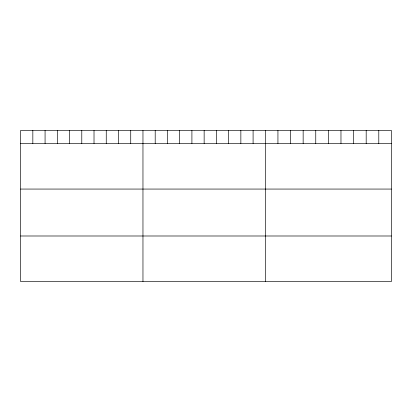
<?xml version="1.0" encoding="UTF-8"?>
<svg xmlns="http://www.w3.org/2000/svg" width="412" height="412" viewBox="0 0 412 412"><rect width="100%" height="100%" fill="white"/><g stroke="black" fill="none" stroke-linecap="round" stroke-linejoin="round"><path stroke-width="0.62" d="M391.4 143.51L391.4 281.545L20.6 281.545L20.6 130.455L391.4 130.455L391.4 143.51L20.6 143.51M20.6 189.062L391.4 189.062M20.6 235.994L391.4 235.994M378.793 130.455L378.793 143.51M366.186 130.455L366.186 143.51M353.578 130.455L353.578 143.51M340.971 130.455L340.971 143.51M328.364 130.455L328.364 143.51M315.757 130.455L315.757 143.51M303.15 130.455L303.15 143.51M290.542 130.455L290.542 143.51M277.935 130.455L277.935 143.51M265.328 130.455L265.328 281.545M253.092 130.455L253.092 143.51M240.855 130.455L240.855 143.51M228.619 130.455L228.619 143.51M216.382 130.455L216.382 143.51M204.146 130.455L204.146 143.51M191.91 130.455L191.91 143.51M179.673 130.455L179.673 143.51M167.437 130.455L167.437 143.51M155.2 130.455L155.2 143.51M142.964 130.455L142.964 281.545M130.728 130.455L130.728 143.51M118.491 130.455L118.491 143.51M106.255 130.455L106.255 143.51M94.018 130.455L94.018 143.51M81.782 130.455L81.782 143.51M69.546 130.455L69.546 143.51M57.309 130.455L57.309 143.51M45.073 130.455L45.073 143.51M32.836 130.455L32.836 143.51"/></g></svg>
